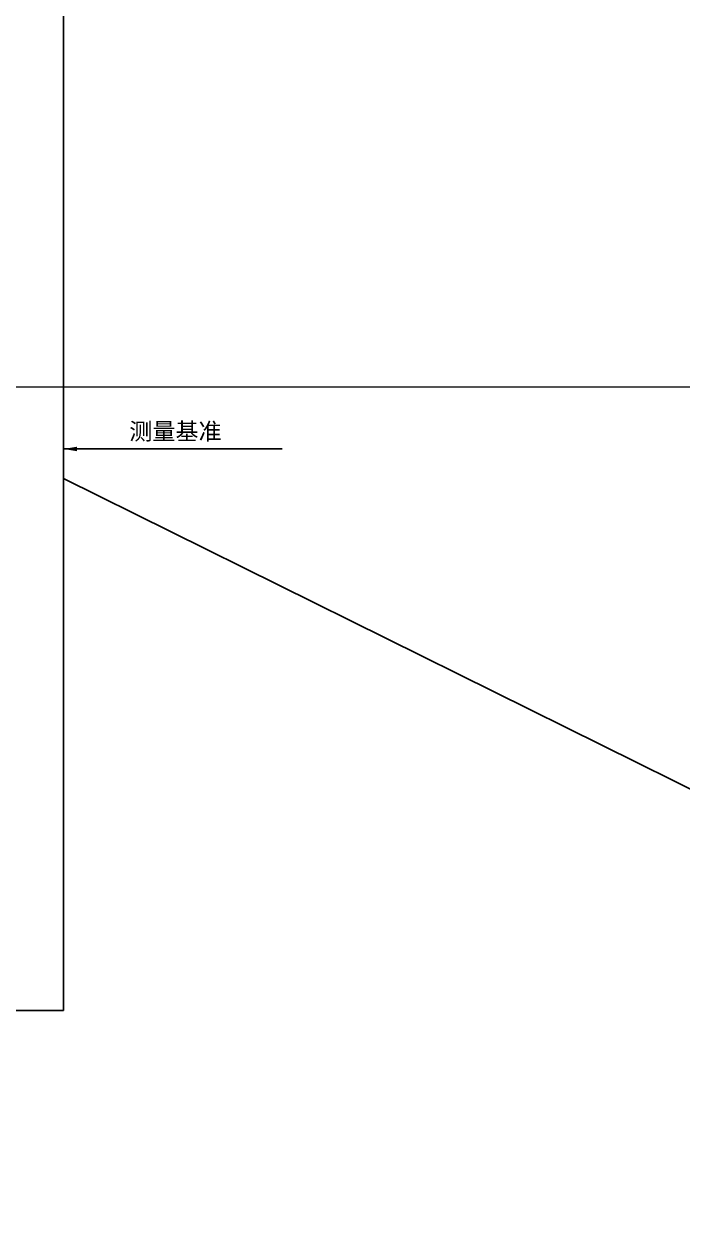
# Model space of a CAD drawing. Header units: millimetres. Extents: x -2653 to 6698, y -4403 to -42.
# Drawn here: x 165.9 to 263.1, y -865.3 to -688.6 of the extents above; entities that cross this region are included whole.
import ezdxf

# ---------------------------------------------------------------- set-up
doc = ezdxf.new("R2010")
doc.units = ezdxf.units.MM
doc.header["$MEASUREMENT"] = 0
doc.layers.add('文字', color=3, linetype='Continuous')
doc.layers.add('轮廓线', color=7, linetype='Continuous')
doc.styles.get("Standard").update_dxf_attribs({"font": 'txt', "bigfont": 'gbcbig.shx'})
doc.dimstyles.new('中线标注', dxfattribs={"dimtxt": 2.5, "dimasz": 2, "dimexe": 1.25, "dimexo": 0.1, "dimtad": 0, "dimtoh": 1, "dimdec": 1, "dimdsep": 46, "dimtxsty": 'Standard', "dimcen": 3, "dimclre": 256, "dimclrt": 256, "dimadec": 0, "dimazin": 2, "dimtfac": 1, "dimtmove": 0, "dimatfit": 3, "dimfxl": 1, "dimarcsym": 0})

msp = doc.modelspace()

# ---------------------------------------------------------------- linework, layer by layer
at = {"color": 0, "linetype": 'Continuous'}
for p, q in [((171.72, -834.45), (171.72, -507.55)), ((-117.38, -834.45), (171.72, -834.45))]:
    msp.add_line(p, q, dxfattribs=at)
at = {"lineweight": -3}
msp.add_line((392.3, -865.29), (171.72, -755.82), dxfattribs=at)
at = {"layer": '轮廓线', "color": 3, "lineweight": 0}
msp.add_line((-165.43, -742.27), (1003.57, -742.27), dxfattribs=at)

# ---------------------------------------------------------------- texts
at = {"layer": '文字', "lineweight": -3, "insert": (181.44, -747.61), "char_height": 2.5, "width": 36.4491, "attachment_point": 1}
msp.add_mtext('{\\fSimSun|b0|i0|c134|p2;测量基准}', dxfattribs=at)

# ---------------------------------------------------------------- leaders
at = {"layer": '轮廓线', "color": 3, "lineweight": 0}
msp.add_leader([(171.72, -751.47), (204.02, -751.47)], dimstyle='中线标注', override={"dimgap": 0.625, "dimtad": 0}, dxfattribs=at)

doc.saveas('drawing.dxf')
